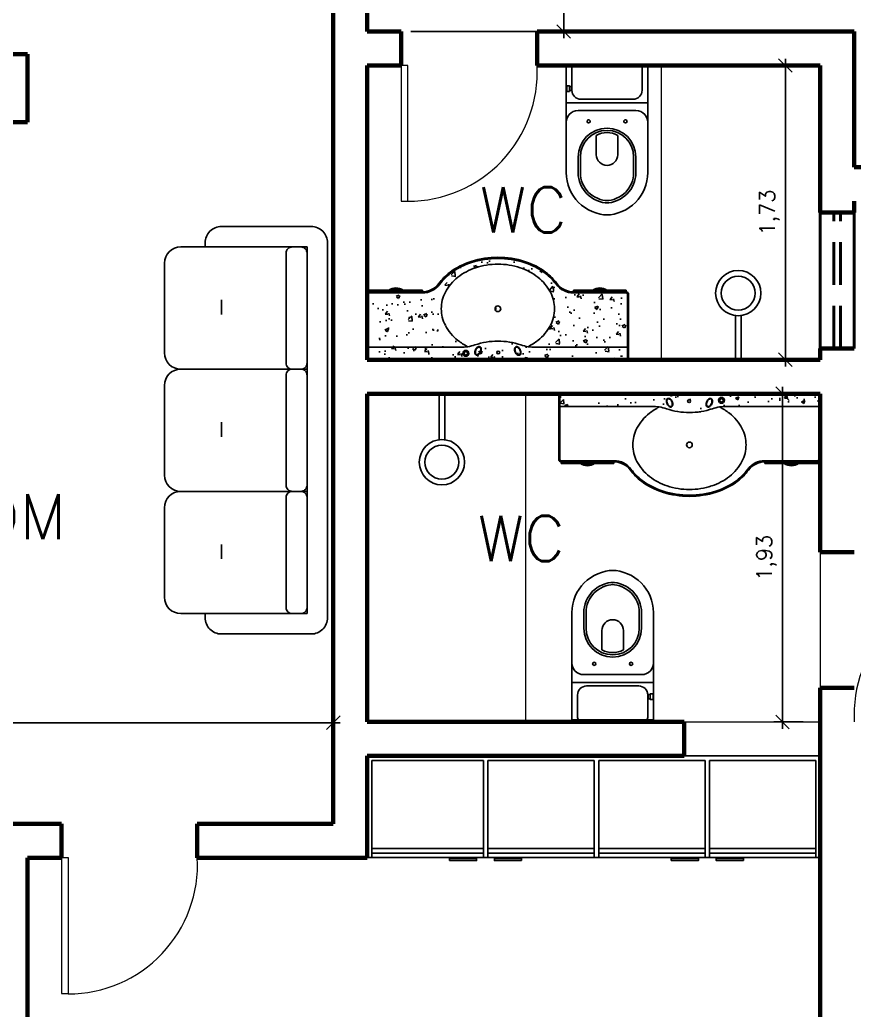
# Model space of a CAD drawing. Header units: millimetres. Extents: x 1185.4 to 1269.4, y 957.3 to 1016.7.
# Drawn here: x 1207.68 to 1212.59, y 987.59 to 993.42 of the extents above; entities that cross this region are included whole.
import ezdxf

# ---------------------------------------------------------------- set-up
doc = ezdxf.new("R2010")
doc.units = ezdxf.units.MM
doc.linetypes.add('HIDDEN', pattern=[0.375, 0.25, -0.125])
for name, color, linetype, lineweight in [('COTAS', 7, 'Continuous', 5), ('DIF-NÍVEL', 1, 'Continuous', 15), ('JANELAS', 2, 'HIDDEN', 50), ('PAREDES', 4, 'Continuous', 70), ('PORTAS', 2, 'Continuous', 5), ('TEXTO', 3, 'Continuous', 50)]:
    doc.layers.add(name, color=color, linetype=linetype, lineweight=lineweight)
doc.layers.add('MOBILIA', color=7, linetype='Continuous')
doc.styles.add('ROMANS', font='romans.shx')
doc.dimstyles.new('ESCALA-50', dxfattribs={"dimtxt": 0.09, "dimasz": 0.08, "dimexe": 0.05, "dimexo": 0.1, "dimgap": 0.04, "dimtad": 1, "dimzin": 1, "dimtxsty": 'ROMANS', "dimblk": 'OBLIQUE', "dimcen": 0.05, "dimdle": 0.04, "dimaunit": 1, "dimadec": 0, "dimazin": 0, "dimtfac": 1, "dimtix": 1, "dimtmove": 2, "dimatfit": 3, "dimldrblk": 'OPEN90', "dimfxl": 1, "dimarcsym": 0})

# ---------------------------------------------------------------- blocks, each defined once
blk = doc.blocks.new('_OBLIQUE')
at = {"color": 0, "linetype": 'ByBlock'}
blk.add_line((-0.5, -0.5), (0.5, 0.5), dxfattribs=at)
blk = doc.blocks.new('*D83')
at = {"layer": 'COTAS', "color": 0, "lineweight": -2}
for p, q in [((1212.1858, 993.1959), (1212.1858, 991.3826)), ((1212.2905, 993.1559), (1212.1358, 993.1559)), ((1212.2905, 991.4226), (1212.1358, 991.4226))]:
    blk.add_line(p, q, dxfattribs=at)
at = {"layer": 'Defpoints', "color": 0}
for p in [(1212.3905, 993.1559), (1212.1858, 991.4226), (1212.3905, 991.4226)]:
    blk.add_point(p, dxfattribs=at)
at = {"layer": 'COTAS', "color": 0, "lineweight": -2, "xscale": 0.08, "yscale": 0.08, "zscale": 0.08}
for p, rotation in [((1212.1858, 993.1559), 90), ((1212.1858, 991.4226), 270)]:
    blk.add_blockref('_OBLIQUE', p, dxfattribs=dict(at, rotation=rotation))
at = {"layer": 'COTAS', "color": 0, "insert": (1212.0923, 992.2893), "char_height": 0.09, "attachment_point": 5, "rotation": 90, "style": 'ROMANS'}
blk.add_mtext('1,73', dxfattribs=at)
blk = doc.blocks.new('_Open90')
at = {"color": 0, "linetype": 'ByBlock', "lineweight": -2}
for p, q in [((0, 0), (-1, 0)), ((-0.5, 0.5), (0, 0)), ((0, 0), (-0.5, -0.5))]:
    blk.add_line(p, q, dxfattribs=at)
blk = doc.blocks.new('*D84')
at = {"layer": 'COTAS', "color": 0, "lineweight": -2}
for p, q in [((1212.1685, 989.2493), (1212.1685, 991.2626)), ((1212.2905, 991.2226), (1212.1185, 991.2226)), ((1212.2905, 989.2893), (1212.1185, 989.2893))]:
    blk.add_line(p, q, dxfattribs=at)
at = {"layer": 'Defpoints', "color": 0}
for p in [(1212.1685, 991.2226), (1212.3905, 991.2226), (1212.3905, 989.2893)]:
    blk.add_point(p, dxfattribs=at)
at = {"layer": 'COTAS', "color": 0, "lineweight": -2, "xscale": 0.08, "yscale": 0.08, "zscale": 0.08}
for p, rotation in [((1212.1685, 991.2226), 90), ((1212.1685, 989.2893), 270)]:
    blk.add_blockref('_OBLIQUE', p, dxfattribs=dict(at, rotation=rotation))
at = {"layer": 'COTAS', "color": 0, "insert": (1212.075, 990.2559), "char_height": 0.09, "attachment_point": 5, "rotation": 90, "style": 'ROMANS'}
blk.add_mtext('1,93', dxfattribs=at)
blk = doc.blocks.new('*D89')
at = {"layer": 'COTAS', "color": 0, "lineweight": -2}
for p, q in [((1204.1905, 988.7893), (1204.1905, 989.3347)), ((1209.5239, 988.7893), (1209.5239, 989.3347)), ((1204.1505, 989.2847), (1209.5639, 989.2847))]:
    blk.add_line(p, q, dxfattribs=at)
at = {"layer": 'Defpoints', "color": 0}
for p in [(1209.5239, 989.2847), (1204.1905, 988.6893), (1209.5239, 988.6893)]:
    blk.add_point(p, dxfattribs=at)
at = {"layer": 'COTAS', "color": 0, "lineweight": -2, "xscale": 0.08, "yscale": 0.08, "zscale": 0.08, "rotation": 180}
blk.add_blockref('_OBLIQUE', (1204.1905, 989.2847), dxfattribs=at)
at = {"layer": 'COTAS', "color": 0, "lineweight": -2, "xscale": 0.08, "yscale": 0.08, "zscale": 0.08}
blk.add_blockref('_OBLIQUE', (1209.5239, 989.2847), dxfattribs=at)
at = {"layer": 'COTAS', "color": 0, "insert": (1206.8572, 989.3782), "char_height": 0.09, "attachment_point": 5, "style": 'ROMANS'}
blk.add_mtext('5,33', dxfattribs=at)
blk = doc.blocks.new('*D70')
at = {"layer": 'COTAS', "color": 0, "lineweight": -2}
for p, q in [((1210.8805, 997.3959), (1210.8805, 993.3159)), ((1209.9805, 997.3559), (1210.9305, 997.3559)), ((1209.9805, 993.3559), (1210.9305, 993.3559))]:
    blk.add_line(p, q, dxfattribs=at)
at = {"layer": 'Defpoints', "color": 0}
for p in [(1209.8805, 997.3559), (1209.8805, 993.3559), (1210.8805, 993.3559)]:
    blk.add_point(p, dxfattribs=at)
at = {"layer": 'COTAS', "color": 0, "lineweight": -2, "xscale": 0.08, "yscale": 0.08, "zscale": 0.08}
for p, rotation in [((1210.8805, 997.3559), 90), ((1210.8805, 993.3559), 270)]:
    blk.add_blockref('_OBLIQUE', p, dxfattribs=dict(at, rotation=rotation))
at = {"layer": 'COTAS', "color": 0, "insert": (1210.787, 995.3559), "char_height": 0.09, "attachment_point": 5, "rotation": 90, "style": 'ROMANS'}
blk.add_mtext('4,00', dxfattribs=at)

msp = doc.modelspace()

# ---------------------------------------------------------------- hatches: boundary and pattern name
h = msp.add_hatch()
h.set_pattern_fill('AR-CONC', color=256, scale=0.001067, style=0)
h.set_pattern_definition([(50, (-394.57646, -333.43083), (0.194330314, -0.017001691), [0.02032, -0.22352]), (355, (-394.57646, -333.43083), (-0.037592348, 0.203793752), [0.016256, -0.178816]), (100.451, (-394.56027, -333.43224), (0.156738668, 0.186791134), [0.017269333, -0.189962667]), (46.1842, (-394.57646, -333.37664), (0.289150977, -0.04484515), [0.03048, -0.33528]), (96.6356, (-394.55237, -333.38038), (0.253231183, 0.263920593), [0.025904, -0.284944]), (351.184, (-394.57646, -333.37664), (0.25323158, 0.263920126), [0.024384, -0.268224]), (21, (-394.54937, -333.39019), (0.161722538, -0.10908322), [0.02032, -0.22352]), (326, (-394.54937, -333.39019), (0.065922164, 0.196467164), [0.016256, -0.178816]), (71.4514, (-394.5359, -333.39928), (0.227644257, 0.087384382), [0.017269333, -0.189962667]), (37.5, (-394.57646, -333.43083), (0.0032945101, 0.0901920415), [0, -0.1766485333, 0, -0.1815253333, 0, -0.1794933333]), (7.5, (-394.57646, -333.43083), (0.0712743067, 0.10685928), [0, -0.1034965333, 0, -0.1725845333, 0, -0.0684106667]), (327.5, (-394.63688, -333.43083), (0.1446299682, -0.0061106603), [0, -0.0677333333, 0, -0.211328, 0, -0.280416]), (317.5, (-394.66397, -333.43083), (0.15800446, 0.0271215904), [0, -0.088053333, 0, -0.140343467, 0, -0.199136])])
h.paths.add_polyline_path([(1211.2559, 991.8093, 0.414214), (1211.2492, 991.8159), (1210.9375, 991.8159, -0.238026), (1210.8356, 991.8673, 0.071595), (1210.772, 991.9318, 0.086329), (1210.6487, 991.9954, 0.076236), (1210.4932, 992.0193, 0.076236), (1210.3376, 991.9954, 0.086329), (1210.2144, 991.9318, 0.071595), (1210.1508, 991.8673, -0.238026), (1210.0489, 991.8159), (1209.7372, 991.8159, 0.414214), (1209.7305, 991.8093), (1209.7305, 991.4293), (1211.2559, 991.4293)])
h.paths.add_polyline_path([(1210.624, 991.9648, 0.079151), (1210.4932, 991.9857, 0.079151), (1210.3623, 991.9648, 0.088271), (1210.2575, 991.9086, 0.105222), (1210.1838, 991.8199, 0.121425), (1210.1599, 991.7226, 0.121425), (1210.1838, 991.6253, 0.105222), (1210.2575, 991.5366, 0.051039), (1210.3158, 991.4995, 0.040819), (1210.358, 991.51, -0.081882), (1210.4932, 991.5323, -0.081882), (1210.6284, 991.51, 0.040819), (1210.6705, 991.4995, 0.05104), (1210.7289, 991.5366, 0.105221), (1210.8025, 991.6253, 0.121425), (1210.8265, 991.7226, 0.121425), (1210.8025, 991.8199, 0.105221), (1210.7289, 991.9086, 0.088272)], flags=16)
h.paths.add_polyline_path([(1210.322, 991.4603, -1), (1210.2871, 991.4603, -1)], flags=16)
h.paths.add_polyline_path([(1210.3923, 991.4867, -0.074986), (1210.392, 991.4785, -0.061702), (1210.389, 991.4687, -0.032267), (1210.3865, 991.464, 0.094157), (1210.392, 991.4785, 0.074986), (1210.3923, 991.4867, 0.107018), (1210.3898, 991.4936, 0.191392), (1210.3853, 991.497, 5.224865), (1210.3898, 991.4936, -0.107018)], flags=16)
h.paths.add_polyline_path([(1210.3714, 991.4489, -0.308497), (1210.3608, 991.4537, -0.000002), (1210.3608, 991.4537, 0.308501)], flags=16)
h.paths.add_polyline_path([(1210.5099, 991.7226, -1), (1210.4765, 991.7226, -1)], flags=0)
h.paths.add_polyline_path([(1210.5037, 991.4652, -1), (1210.4863, 991.4652, -1)], flags=16)
h.paths.add_polyline_path([(1210.5915, 991.487, 0.030844), (1210.5912, 991.4833, 32.421062), (1210.5915, 991.487, -0.107018), (1210.5943, 991.495, 0.107018)], flags=16)
h.paths.add_polyline_path([(1210.5941, 991.4867, 0.074986), (1210.5943, 991.4785, 0.061702), (1210.5973, 991.4687, 0.061702), (1210.6027, 991.4599, 0.074986), (1210.6087, 991.4543, 0.107018), (1210.6154, 991.4516, 0.308497), (1210.6233, 991.4551, 0.107018), (1210.6257, 991.462, 0.074986), (1210.6255, 991.4702, 0.061702), (1210.6225, 991.48, 0.061702), (1210.6171, 991.4888, 0.074986), (1210.6111, 991.4944, 0.107018), (1210.6044, 991.4972, 0.308497), (1210.5965, 991.4936, 0.107018)], flags=16)
h = msp.add_hatch()
h.set_pattern_fill('AR-CONC', color=256, scale=0.001067, style=0)
h.set_pattern_definition([(50, (1210.85808, 991.11156), (0.19433, -0.017002), [0.02032, -0.22352]), (355, (1210.85808, 991.11156), (-0.037592, 0.203794), [0.016256, -0.178816]), (100.451, (1210.87427, 991.11015), (0.156739, 0.18679), [0.01727, -0.189963]), (46.184, (1210.85808, 991.16575), (0.28915, -0.044845), [0.03048, -0.33528]), (96.636, (1210.88218, 991.162), (0.25323, 0.26392), [0.025904, -0.284944]), (351.184, (1210.85808, 991.16575), (0.25323, 0.26392), [0.024384, -0.268224]), (21, (1210.88517, 991.1522), (0.161723, -0.109083), [0.02032, -0.22352]), (326, (1210.88517, 991.1522), (0.065922, 0.196467), [0.016256, -0.178816]), (71.451, (1210.89865, 991.14311), (0.227644, 0.087384), [0.01727, -0.189963]), (37.5, (1210.85808, 991.11156), (0.0032945, 0.090192), [0, -0.1766485, 0, -0.1815253, 0, -0.1794933]), (7.5, (1210.85808, 991.11156), (0.0712743, 0.106859), [0, -0.1034965, 0, -0.1725845, 0, -0.0684107]), (327.5, (1210.79766, 991.11156), (0.14463, -0.0061107), [0, -0.0677333, 0, -0.211328, 0, -0.280416]), (317.5, (1210.77057, 991.11156), (0.158004, 0.027122), [0, -0.088053, 0, -0.1403435, 0, -0.199136])])
h.paths.add_polyline_path([(1212.3834, 991.2146), (1210.8581, 991.2146), (1210.8581, 991.148), (1211.4, 991.148, -0.081882), (1211.4856, 991.1338, 0.081882), (1211.6207, 991.1116, 0.081882), (1211.7559, 991.1338, -0.081882), (1211.8415, 991.148), (1212.3834, 991.148)])
h.paths.add_polyline_path([(1211.8268, 991.1836, -1), (1211.792, 991.1836, -1)], flags=16)
h.paths.add_polyline_path([(1211.7986, 991.1836, -1), (1211.8201, 991.1836, -1)], flags=0)
h.paths.add_polyline_path([(1211.7557, 991.1732, -0.061702), (1211.7525, 991.1628, -0.061702), (1211.7468, 991.1534, -0.074986), (1211.7402, 991.1473, -0.107018), (1211.7324, 991.1441, -0.150743), (1211.7264, 991.1448, -0.150743), (1211.7218, 991.1489, -0.107018), (1211.719, 991.1568, -0.074986), (1211.7193, 991.1658, -0.061702), (1211.7225, 991.1763, -0.061702), (1211.7281, 991.1856, -0.074986), (1211.7347, 991.1917, -0.107018), (1211.7425, 991.1949, -0.150743), (1211.7486, 991.1942, -0.150743), (1211.7531, 991.1902, -0.107018), (1211.7559, 991.1822, -0.074986)], flags=16)
h.paths.add_polyline_path([(1211.7531, 991.1737, -0.061702), (1211.75, 991.1639, -0.061702), (1211.7447, 991.1551, -0.074986), (1211.7387, 991.1495, -0.107018), (1211.7319, 991.1467, -0.150743), (1211.7275, 991.1473, -0.150743), (1211.7241, 991.1502, -0.107018), (1211.7217, 991.1572, -0.074986), (1211.7219, 991.1654, -0.061702), (1211.7249, 991.1752, -0.061702), (1211.7302, 991.1839, -0.074986), (1211.7362, 991.1895, -0.107018), (1211.743, 991.1923, -0.150743), (1211.7475, 991.1918, -0.150743), (1211.7508, 991.1888, -0.107018), (1211.7533, 991.1819, -0.074986)], flags=0)
h.paths.add_polyline_path([(1211.6102, 991.1787, -1), (1211.6276, 991.1787, -1)], flags=16)
h.paths.add_polyline_path([(1211.5225, 991.1568, 0.074986), (1211.5222, 991.1658, 0.061702), (1211.519, 991.1763, 0.061702), (1211.5134, 991.1856, 0.074986), (1211.5068, 991.1917, 0.107018), (1211.499, 991.1949, 0.150743), (1211.4929, 991.1942, 0.150743), (1211.4884, 991.1902, 0.107018), (1211.4856, 991.1822, 0.074986), (1211.4858, 991.1732, 0.061702), (1211.489, 991.1628, 0.061702), (1211.4947, 991.1534, 0.074986), (1211.5013, 991.1473, 0.107018), (1211.5091, 991.1441, 0.150743), (1211.5151, 991.1448, 0.150743), (1211.5197, 991.1489, 0.107018)], flags=16)
h.paths.add_polyline_path([(1211.5198, 991.1572, 0.074986), (1211.5196, 991.1654, 0.061702), (1211.5166, 991.1752, 0.061702), (1211.5113, 991.1839, 0.074986), (1211.5053, 991.1895, 0.107018), (1211.4985, 991.1923, 0.150743), (1211.494, 991.1918, 0.150743), (1211.4906, 991.1888, 0.107018), (1211.4882, 991.1819, 0.074986), (1211.4884, 991.1737, 0.061702), (1211.4915, 991.1639, 0.061702), (1211.4968, 991.1551, 0.074986), (1211.5028, 991.1495, 0.107018), (1211.5096, 991.1467, 0.150743), (1211.514, 991.1473, 0.150743), (1211.5174, 991.1502, 0.107018)], flags=0)

# ---------------------------------------------------------------- linework, layer by layer
for p, q in [((1208.626, 992.0872), (1209.37, 992.0872)), ((1209.37, 992.0872), (1209.37, 989.9272)), ((1208.53, 991.9912), (1208.53, 991.4632)), ((1208.8655, 991.689), (1208.8655, 991.7745)), ((1209.37, 991.3672), (1208.626, 991.3672)), ((1208.53, 990.7432), (1208.53, 991.2712)), ((1208.8655, 990.969), (1208.8655, 991.0545)), ((1209.37, 990.6472), (1208.626, 990.6472)), ((1208.53, 990.5512), (1208.53, 990.0232)), ((1208.8655, 990.249), (1208.8655, 990.3345)), ((1209.37, 989.9272), (1208.626, 989.9272)), ((1209.7239, 989.0893), (1212.3905, 989.0893)), ((1209.7239, 989.0893), (1209.7239, 988.4901)), ((1212.3905, 989.0893), (1212.3905, 988.4901)), ((1209.7504, 989.0626), (1210.4078, 989.0626)), ((1209.7504, 989.0626), (1209.7504, 988.4901)), ((1210.4078, 989.0626), (1210.4078, 988.4901)), ((1210.4332, 989.0626), (1210.4332, 988.4901)), ((1211.06, 989.0626), (1210.4332, 989.0626)), ((1211.06, 989.0626), (1211.06, 988.4901)), ((1211.0865, 989.0626), (1211.0865, 988.4901)), ((1211.0865, 989.0626), (1211.7132, 989.0626)), ((1211.7132, 989.0626), (1211.7132, 988.4901)), ((1212.3654, 989.0626), (1211.7387, 989.0626)), ((1211.7387, 989.0626), (1211.7387, 988.4901)), ((1212.3654, 989.0626), (1212.3654, 988.4901)), ((1209.7504, 988.5434), (1210.4078, 988.5434)), ((1209.7504, 988.5167), (1210.4078, 988.5167)), ((1211.06, 988.5434), (1210.4332, 988.5434)), ((1211.06, 988.5167), (1210.4332, 988.5167)), ((1211.0865, 988.5434), (1211.7132, 988.5434)), ((1211.0865, 988.5167), (1211.7132, 988.5167)), ((1212.3654, 988.5434), (1211.7387, 988.5434)), ((1212.3654, 988.5167), (1211.7387, 988.5167)), ((1209.7239, 988.4901), (1212.3905, 988.4901))]:
    msp.add_line(p, q)
for points in [[(1209.49, 992.0872), (1209.49, 992.1112, 0.414214), (1209.394, 992.2072), (1208.866, 992.2072, 0.414214), (1208.77, 992.1112), (1208.77, 992.0872)], [(1209.49, 989.9272), (1209.49, 989.9032, -0.414214), (1209.394, 989.8072), (1208.866, 989.8072, -0.414214), (1208.77, 989.9032), (1208.77, 989.9272)]]:
    msp.add_lwpolyline(points, format="xyb")
for points in [[(1209.37, 992.0512), (1209.37, 991.4032, -0.414214), (1209.334, 991.3672), (1209.2828, 991.3672, -0.414214), (1209.2468, 991.4032), (1209.2468, 992.0512, -0.414214), (1209.2828, 992.0872), (1209.334, 992.0872, -0.414214)], [(1209.37, 991.3312), (1209.37, 990.6832, -0.414214), (1209.334, 990.6472), (1209.2828, 990.6472, -0.414214), (1209.2468, 990.6832), (1209.2468, 991.3312, -0.414214), (1209.2828, 991.3672), (1209.334, 991.3672, -0.414214)], [(1209.37, 990.6112), (1209.37, 989.9632, -0.414214), (1209.334, 989.9272), (1209.2828, 989.9272, -0.414214), (1209.2468, 989.9632), (1209.2468, 990.6112, -0.414214), (1209.2828, 990.6472), (1209.334, 990.6472, -0.414214)]]:
    msp.add_lwpolyline(points, format="xyb", close=True)
msp.add_lwpolyline([(1209.49, 992.0872), (1209.49, 989.9272)])
for points in [[(1210.2082, 988.4723), (1210.2082, 988.4856), (1210.3682, 988.4856), (1210.3682, 988.4723)], [(1210.6328, 988.4723), (1210.6328, 988.4856), (1210.4728, 988.4856), (1210.4728, 988.4723)], [(1211.5137, 988.4723), (1211.5137, 988.4856), (1211.6737, 988.4856), (1211.6737, 988.4723)], [(1211.9382, 988.4723), (1211.9382, 988.4856), (1211.7782, 988.4856), (1211.7782, 988.4723)]]:
    msp.add_lwpolyline(points, close=True)
for centre, start, end in [((1208.626, 991.9912), 90, 180), ((1208.626, 991.4632), 180, 270), ((1208.626, 991.2712), 90, 180), ((1208.626, 990.7432), 180, 270), ((1208.626, 990.5512), 90, 180), ((1208.626, 990.0232), 180, 270)]:
    msp.add_arc(centre, 0.096, start, end)
at = {"layer": 'DIF-NÍVEL'}
for p, q in [((1211.4572, 991.4226), (1211.4572, 993.1559)), ((1210.6572, 989.2893), (1210.6572, 991.2226)), ((1212.3905, 990.2893), (1212.3905, 989.4893)), ((1211.5905, 989.2893), (1212.3905, 989.2893))]:
    msp.add_line(p, q, dxfattribs=at)
at = {"layer": 'JANELAS', "linetype": 'ByBlock'}
for p, q in [((1212.3905, 991.4893), (1212.3905, 992.2893)), ((1212.5905, 991.4893), (1212.5905, 992.2893))]:
    msp.add_line(p, q, dxfattribs=at)
at = {"layer": 'JANELAS'}
for p, q in [((1212.4705, 991.4893), (1212.4705, 992.2893)), ((1212.5105, 991.4893), (1212.5105, 992.2893))]:
    msp.add_line(p, q, dxfattribs=at)
at = {"layer": 'MOBILIA'}
for p, q in [((1210.9288, 993.01), (1210.9288, 993.1434)), ((1211.3423, 993.01), (1211.3423, 993.1434)), ((1210.9822, 992.9567), (1211.289, 992.9567)), ((1210.8955, 992.9367), (1211.3757, 992.9367)), ((1211.3057, 992.8901), (1210.9655, 992.8901)), ((1211.0722, 992.7441), (1211.0722, 992.6301)), ((1211.1989, 992.7441), (1211.1989, 992.6301)), ((1209.8512, 991.8319), (1209.7372, 991.8319)), ((1209.7372, 991.8319), (1209.7372, 991.8159)), ((1209.7372, 991.8319), (1209.7372, 991.8226)), ((1209.8642, 991.8319), (1209.8512, 991.8319)), ((1209.9219, 991.8319), (1209.8642, 991.8319)), ((1209.9349, 991.8319), (1209.9219, 991.8319)), ((1210.0489, 991.8319), (1209.9349, 991.8319)), ((1210.0489, 991.8319), (1210.0489, 991.8226)), ((1210.9375, 991.8319), (1210.9375, 991.8226)), ((1211.0515, 991.8319), (1210.9375, 991.8319)), ((1211.0645, 991.8319), (1211.0515, 991.8319)), ((1211.1222, 991.8319), (1211.0645, 991.8319)), ((1211.1352, 991.8319), (1211.1222, 991.8319)), ((1211.2492, 991.8319), (1211.1352, 991.8319)), ((1211.2492, 991.8319), (1211.2492, 991.8226)), ((1211.2492, 991.8319), (1211.2492, 991.8159)), ((1209.7239, 991.8093), (1209.7239, 991.4226)), ((1209.7305, 991.8093), (1209.7305, 991.4293)), ((1210.0489, 991.8226), (1209.7372, 991.8226)), ((1210.0489, 991.8159), (1209.7372, 991.8159)), ((1211.2492, 991.8226), (1210.9375, 991.8226)), ((1211.2492, 991.8159), (1210.9375, 991.8159)), ((1211.2559, 991.8093), (1211.2559, 991.4293)), ((1211.2625, 991.8093), (1211.2625, 991.4226)), ((1211.2625, 991.8093), (1211.2625, 991.4226)), ((1211.8912, 991.415), (1211.8912, 991.6827)), ((1211.9245, 991.415), (1211.9245, 991.6827)), ((1210.2724, 991.4959), (1209.7305, 991.4959)), ((1211.2559, 991.4959), (1210.714, 991.4959)), ((1211.2625, 991.4226), (1209.7239, 991.4226)), ((1211.2559, 991.4293), (1209.7305, 991.4293)), ((1211.9245, 991.415), (1211.8912, 991.415)), ((1210.1469, 991.2192), (1210.1469, 990.9515)), ((1210.1469, 991.2192), (1210.1802, 991.2192)), ((1210.1802, 991.2192), (1210.1802, 990.9515)), ((1210.8514, 991.2213), (1212.3901, 991.2213)), ((1210.8514, 990.8346), (1210.8514, 991.2213)), ((1210.8514, 990.8346), (1210.8514, 991.2213)), ((1210.8581, 991.2146), (1212.3834, 991.2146)), ((1210.8581, 990.8346), (1210.8581, 991.2146)), ((1212.3834, 990.8346), (1212.3834, 991.2146)), ((1212.3901, 990.8346), (1212.3901, 991.2213)), ((1210.8581, 991.148), (1211.4, 991.148)), ((1211.8415, 991.148), (1212.3834, 991.148)), ((1210.8647, 990.828), (1211.1764, 990.828)), ((1210.8647, 990.812), (1210.8647, 990.828)), ((1210.8647, 990.8213), (1211.1764, 990.8213)), ((1210.8647, 990.812), (1210.8647, 990.8213)), ((1210.8647, 990.812), (1210.9787, 990.812)), ((1210.9787, 990.812), (1210.9918, 990.812)), ((1210.9918, 990.812), (1211.0494, 990.812)), ((1211.0494, 990.812), (1211.0624, 990.812)), ((1211.0624, 990.812), (1211.1764, 990.812)), ((1211.1764, 990.812), (1211.1764, 990.8213)), ((1212.0651, 990.828), (1212.3767, 990.828)), ((1212.0651, 990.8213), (1212.3767, 990.8213)), ((1212.0651, 990.812), (1212.0651, 990.8213)), ((1212.0651, 990.812), (1212.1791, 990.812)), ((1212.1791, 990.812), (1212.1921, 990.812)), ((1212.1921, 990.812), (1212.2497, 990.812)), ((1212.2497, 990.812), (1212.2627, 990.812)), ((1212.2627, 990.812), (1212.3767, 990.812)), ((1212.3767, 990.812), (1212.3767, 990.828)), ((1212.3767, 990.812), (1212.3767, 990.8213)), ((1211.1056, 989.7136), (1211.1056, 989.8277)), ((1211.2322, 989.7136), (1211.2322, 989.8277)), ((1210.9988, 989.5677), (1211.339, 989.5677)), ((1211.409, 989.5211), (1210.9288, 989.5211)), ((1211.3223, 989.5011), (1211.0155, 989.5011)), ((1210.9622, 989.4477), (1210.9622, 989.3144)), ((1211.3757, 989.4477), (1211.3757, 989.3144))]:
    msp.add_line(p, q, dxfattribs=at)
for points in [[(1211.1356, 992.2767), (1211.1345, 992.2767), (1211.1345, 992.2767), (1211.1157, 992.2768), (1211.0944, 992.2801), (1211.0704, 992.2876), (1211.0476, 992.2966), (1211.0257, 992.3065), (1211.0048, 992.3195), (1210.9859, 992.3334), (1210.9681, 992.3493), (1210.9522, 992.3672), (1210.9382, 992.3861), (1210.9253, 992.4069), (1210.9154, 992.4288), (1210.9064, 992.4517), (1210.9005, 992.4755), (1210.8965, 992.4994), (1210.8955, 992.5252), (1210.8955, 993.1567), (1211.3757, 993.1567)], [(1211.1356, 992.2767), (1211.1366, 992.2767), (1211.1366, 992.2767), (1211.1554, 992.2768), (1211.1768, 992.2801), (1211.2007, 992.2876), (1211.2236, 992.2966), (1211.2454, 992.3065), (1211.2663, 992.3195), (1211.2852, 992.3334), (1211.3031, 992.3493), (1211.319, 992.3672), (1211.3329, 992.3861), (1211.3458, 992.4069), (1211.3558, 992.4288), (1211.3647, 992.4517), (1211.3707, 992.4755), (1211.3747, 992.4994), (1211.3757, 992.5252), (1211.3757, 993.1567)], [(1210.9141, 993.0326), (1210.9267, 993.0326), (1210.9267, 993.0079), (1210.9141, 993.0079)], [(1211.1356, 992.3467), (1211.1244, 992.3473), (1211.1086, 992.3494), (1211.0918, 992.3545), (1211.0748, 992.3611), (1211.0587, 992.3684), (1211.0441, 992.3775), (1211.0301, 992.3878), (1211.0176, 992.3989), (1211.0066, 992.4113), (1210.9963, 992.4253), (1210.9872, 992.44), (1210.9799, 992.456), (1210.9733, 992.473), (1210.9691, 992.4898), (1210.9663, 992.5065), (1210.9655, 992.5266), (1210.9655, 992.6167)], [(1211.1363, 992.3601), (1211.1256, 992.3606), (1211.1114, 992.3625), (1211.0961, 992.3671), (1211.08, 992.3734), (1211.065, 992.3802), (1211.0516, 992.3885), (1211.0385, 992.3982), (1211.0271, 992.4083), (1211.017, 992.4197), (1211.0073, 992.4328), (1210.999, 992.4463), (1210.9922, 992.4612), (1210.986, 992.477), (1210.9821, 992.4925), (1210.9796, 992.5079), (1210.9788, 992.5268), (1210.9788, 992.6178)], [(1211.1349, 992.3601), (1211.1455, 992.3606), (1211.1597, 992.3625), (1211.175, 992.3671), (1211.1911, 992.3734), (1211.2061, 992.3802), (1211.2196, 992.3885), (1211.2327, 992.3982), (1211.2441, 992.4083), (1211.2542, 992.4197), (1211.2638, 992.4328), (1211.2722, 992.4463), (1211.279, 992.4612), (1211.2852, 992.477), (1211.289, 992.4925), (1211.2916, 992.5079), (1211.2923, 992.5268), (1211.2923, 992.6178)], [(1211.1356, 992.3467), (1211.1468, 992.3473), (1211.1625, 992.3494), (1211.1794, 992.3545), (1211.1963, 992.3611), (1211.2124, 992.3684), (1211.2271, 992.3775), (1211.2411, 992.3878), (1211.2535, 992.3989), (1211.2646, 992.4113), (1211.2749, 992.4253), (1211.284, 992.44), (1211.2913, 992.456), (1211.2979, 992.473), (1211.3021, 992.4898), (1211.3049, 992.5065), (1211.3057, 992.5266), (1211.3057, 992.6167)], [(1211.1689, 990.1811), (1211.17, 990.1811), (1211.17, 990.1811), (1211.1887, 990.181), (1211.2101, 990.1777), (1211.234, 990.1701), (1211.2569, 990.1612), (1211.2788, 990.1512), (1211.2996, 990.1383), (1211.3185, 990.1244), (1211.3364, 990.1085), (1211.3523, 990.0906), (1211.3662, 990.0717), (1211.3792, 990.0508), (1211.3891, 990.029), (1211.3981, 990.0061), (1211.404, 989.9823), (1211.408, 989.9584), (1211.409, 989.9326), (1211.409, 989.3011), (1210.9288, 989.3011)], [(1211.1689, 990.1811), (1211.1679, 990.1811), (1211.1679, 990.1811), (1211.1491, 990.181), (1211.1277, 990.1777), (1211.1038, 990.1701), (1211.0809, 990.1612), (1211.059, 990.1512), (1211.0382, 990.1383), (1211.0193, 990.1244), (1211.0014, 990.1085), (1210.9855, 990.0906), (1210.9716, 990.0717), (1210.9586, 990.0508), (1210.9487, 990.029), (1210.9398, 990.0061), (1210.9338, 989.9823), (1210.9298, 989.9584), (1210.9288, 989.9326), (1210.9288, 989.3011)], [(1211.1689, 990.111), (1211.1577, 990.1104), (1211.142, 990.1084), (1211.1251, 990.1033), (1211.1082, 990.0967), (1211.0921, 990.0894), (1211.0774, 990.0803), (1211.0634, 990.07), (1211.051, 990.0589), (1211.0399, 990.0465), (1211.0296, 990.0325), (1211.0205, 990.0178), (1211.0132, 990.0017), (1211.0066, 989.9848), (1211.0024, 989.968), (1210.9996, 989.9513), (1210.9988, 989.9312), (1210.9988, 989.841)], [(1211.1696, 990.0977), (1211.1589, 990.0971), (1211.1448, 990.0953), (1211.1295, 990.0907), (1211.1134, 990.0844), (1211.0984, 990.0776), (1211.0849, 990.0692), (1211.0718, 990.0596), (1211.0604, 990.0495), (1211.0503, 990.0381), (1211.0406, 990.025), (1211.0323, 990.0115), (1211.0255, 989.9965), (1211.0193, 989.9807), (1211.0154, 989.9653), (1211.0129, 989.9499), (1211.0122, 989.931), (1211.0122, 989.84)], [(1211.1682, 990.0977), (1211.1789, 990.0971), (1211.193, 990.0953), (1211.2084, 990.0907), (1211.2245, 990.0844), (1211.2394, 990.0776), (1211.2529, 990.0692), (1211.266, 990.0596), (1211.2774, 990.0495), (1211.2875, 990.0381), (1211.2972, 990.025), (1211.3055, 990.0115), (1211.3123, 989.9965), (1211.3185, 989.9807), (1211.3224, 989.9653), (1211.3249, 989.9499), (1211.3257, 989.931), (1211.3257, 989.84)], [(1211.1689, 990.111), (1211.1801, 990.1104), (1211.1958, 990.1084), (1211.2127, 990.1033), (1211.2296, 990.0967), (1211.2457, 990.0894), (1211.2604, 990.0803), (1211.2744, 990.07), (1211.2868, 990.0589), (1211.2979, 990.0465), (1211.3082, 990.0325), (1211.3173, 990.0178), (1211.3246, 990.0017), (1211.3312, 989.9848), (1211.3354, 989.968), (1211.3382, 989.9513), (1211.339, 989.9312), (1211.339, 989.841)], [(1211.3904, 989.4252), (1211.3778, 989.4252), (1211.3778, 989.4499), (1211.3904, 989.4499)]]:
    msp.add_lwpolyline(points, dxfattribs=at)
for points in [[(1210.8982, 993.0369), (1210.8982, 993.0035), (1210.9141, 993.0035), (1210.9141, 993.0369)], [(1211.4063, 989.4208), (1211.4063, 989.4543), (1211.3904, 989.4543), (1211.3904, 989.4208)]]:
    msp.add_lwpolyline(points, close=True, dxfattribs=at)
for points in [[(1210.3915, 991.4676, -0.061702), (1210.3858, 991.4583, -0.074986), (1210.3792, 991.4521, -0.107018), (1210.3714, 991.4489, -0.150743), (1210.3654, 991.4497, -0.150743), (1210.3608, 991.4537, -0.107018), (1210.358, 991.4617, -0.074986), (1210.3583, 991.4707, -0.061702), (1210.3615, 991.4811, -0.061702), (1210.3671, 991.4904, -0.074986), (1210.3737, 991.4966, -0.107018), (1210.3815, 991.4998, -0.150743), (1210.3876, 991.499, -0.150743), (1210.3921, 991.495, -0.107018), (1210.3949, 991.487, -0.074986), (1210.3947, 991.4781, -0.061702)], [(1210.389, 991.4687, -0.061702), (1210.3837, 991.4599, -0.074986), (1210.3777, 991.4543, -0.107018), (1210.3709, 991.4516, -0.150743), (1210.3665, 991.4521, -0.150743), (1210.3631, 991.4551, -0.107018), (1210.3607, 991.462, -0.074986), (1210.3609, 991.4702, -0.061702), (1210.3639, 991.48, -0.061702), (1210.3692, 991.4888, -0.074986), (1210.3752, 991.4944, -0.107018), (1210.382, 991.4972, -0.150743), (1210.3865, 991.4966, -0.150743), (1210.3898, 991.4936, -0.107018), (1210.3923, 991.4867, -0.074986), (1210.392, 991.4785, -0.061702)], [(1210.5949, 991.4676, 0.061702), (1210.6006, 991.4583, 0.074986), (1210.6072, 991.4521, 0.107018), (1210.615, 991.4489, 0.150743), (1210.621, 991.4497, 0.150743), (1210.6256, 991.4537, 0.107018), (1210.6284, 991.4617, 0.074986), (1210.6281, 991.4707, 0.061702), (1210.6249, 991.4811, 0.061702), (1210.6192, 991.4904, 0.074986), (1210.6127, 991.4966, 0.107018), (1210.6048, 991.4998, 0.150743), (1210.5988, 991.499, 0.150743), (1210.5943, 991.495, 0.107018), (1210.5915, 991.487, 0.074986), (1210.5917, 991.4781, 0.061702)], [(1210.5973, 991.4687, 0.061702), (1210.6027, 991.4599, 0.074986), (1210.6087, 991.4543, 0.107018), (1210.6154, 991.4516, 0.150743), (1210.6199, 991.4521, 0.150743), (1210.6233, 991.4551, 0.107018), (1210.6257, 991.462, 0.074986), (1210.6255, 991.4702, 0.061702), (1210.6225, 991.48, 0.061702), (1210.6171, 991.4888, 0.074986), (1210.6111, 991.4944, 0.107018), (1210.6044, 991.4972, 0.150743), (1210.5999, 991.4966, 0.150743), (1210.5965, 991.4936, 0.107018), (1210.5941, 991.4867, 0.074986), (1210.5943, 991.4785, 0.061702)], [(1211.519, 991.1763, 0.061702), (1211.5134, 991.1856, 0.074986), (1211.5068, 991.1917, 0.107018), (1211.499, 991.1949, 0.150743), (1211.4929, 991.1942, 0.150743), (1211.4884, 991.1902, 0.107018), (1211.4856, 991.1822, 0.074986), (1211.4858, 991.1732, 0.061702), (1211.489, 991.1628, 0.061702), (1211.4947, 991.1534, 0.074986), (1211.5013, 991.1473, 0.107018), (1211.5091, 991.1441, 0.150743), (1211.5151, 991.1448, 0.150743), (1211.5197, 991.1489, 0.107018), (1211.5225, 991.1568, 0.074986), (1211.5222, 991.1658, 0.061702)], [(1211.5166, 991.1752, 0.061702), (1211.5113, 991.1839, 0.074986), (1211.5053, 991.1895, 0.107018), (1211.4985, 991.1923, 0.150743), (1211.494, 991.1918, 0.150743), (1211.4906, 991.1888, 0.107018), (1211.4882, 991.1819, 0.074986), (1211.4884, 991.1737, 0.061702), (1211.4915, 991.1639, 0.061702), (1211.4968, 991.1551, 0.074986), (1211.5028, 991.1495, 0.107018), (1211.5096, 991.1467, 0.150743), (1211.514, 991.1473, 0.150743), (1211.5174, 991.1502, 0.107018), (1211.5198, 991.1572, 0.074986), (1211.5196, 991.1654, 0.061702)], [(1211.7225, 991.1763, -0.061702), (1211.7281, 991.1856, -0.074986), (1211.7347, 991.1917, -0.107018), (1211.7425, 991.1949, -0.150743), (1211.7486, 991.1942, -0.150743), (1211.7531, 991.1902, -0.107018), (1211.7559, 991.1822, -0.074986), (1211.7557, 991.1732, -0.061702), (1211.7525, 991.1628, -0.061702), (1211.7468, 991.1534, -0.074986), (1211.7402, 991.1473, -0.107018), (1211.7324, 991.1441, -0.150743), (1211.7264, 991.1448, -0.150743), (1211.7218, 991.1489, -0.107018), (1211.719, 991.1568, -0.074986), (1211.7193, 991.1658, -0.061702)], [(1211.7249, 991.1752, -0.061702), (1211.7302, 991.1839, -0.074986), (1211.7362, 991.1895, -0.107018), (1211.743, 991.1923, -0.150743), (1211.7475, 991.1918, -0.150743), (1211.7508, 991.1888, -0.107018), (1211.7533, 991.1819, -0.074986), (1211.7531, 991.1737, -0.061702), (1211.75, 991.1639, -0.061702), (1211.7447, 991.1551, -0.074986), (1211.7387, 991.1495, -0.107018), (1211.7319, 991.1467, -0.150743), (1211.7275, 991.1473, -0.150743), (1211.7241, 991.1502, -0.107018), (1211.7217, 991.1572, -0.074986), (1211.7219, 991.1654, -0.061702)]]:
    msp.add_lwpolyline(points, format="xyb", close=True, dxfattribs=at)
for centre, radius in [((1211.0271, 992.8266), 0.00935), ((1211.2441, 992.8266), 0.00935), ((1211.9078, 991.815), 0.1333), ((1211.9078, 991.815), 0.1), ((1210.4932, 991.7226), 0.0167), ((1210.3046, 991.4603), 0.0174), ((1210.3046, 991.4603), 0.0107), ((1210.495, 991.4652), 0.0087), ((1211.6189, 991.1787), 0.0087), ((1211.8094, 991.1836), 0.0174), ((1211.8094, 991.1836), 0.0107), ((1210.1635, 990.8192), 0.1333), ((1210.1635, 990.8192), 0.1), ((1211.6207, 990.9213), 0.0167), ((1211.0604, 989.6312), 0.00935), ((1211.2774, 989.6312), 0.00935)]:
    msp.add_circle(centre, radius, dxfattribs=at)
for centre, radius, start, end in [((1210.9422, 993.1434), 0.0133, 90, 180), ((1211.329, 993.1434), 0.0133, 0, 90), ((1210.9822, 993.01), 0.0533, 180, 270), ((1211.289, 993.01), 0.0533, 270, 0), ((1210.9655, 992.8201), 0.07, 90, 185.46502), ((1211.3057, 992.8201), 0.07, 354.53498, 90), ((1211.1356, 992.6166), 0.1701, 90.01918, 179.9537), ((1211.1356, 992.6166), 0.1568, 90.01918, 179.9537), ((1211.1355, 992.6166), 0.1701, 0.0463, 89.98082), ((1211.1355, 992.6166), 0.1568, 0.0463, 89.98082), ((1211.1356, 992.6301), 0.1304, 60.95411, 119.04589), ((1211.1356, 992.6301), 0.0633, 180, 0), ((1210.4932, 991.5002), 0.5258, 90, 107.43825), ((1210.4932, 991.5002), 0.5191, 90, 107.43825), ((1210.4932, 991.5002), 0.5258, 72.56175, 90), ((1210.4932, 991.5002), 0.5191, 72.56175, 90), ((1210.4589, 991.6093), 0.4113, 107.43825, 127.17447), ((1210.4589, 991.6093), 0.4047, 107.43825, 127.17447), ((1210.4679, 991.642), 0.3396, 108.10238, 128.28041), ((1210.4932, 991.5646), 0.4211, 90, 108.10238), ((1210.4932, 991.5646), 0.4211, 71.89762, 90), ((1210.5185, 991.642), 0.3396, 51.71959, 71.89762), ((1210.5275, 991.6093), 0.4047, 52.82553, 72.56175), ((1210.5275, 991.6093), 0.4113, 52.82553, 72.56175), ((1210.4064, 991.6786), 0.3244, 127.17447, 143.55496), ((1210.4064, 991.6786), 0.3178, 127.17447, 143.55496), ((1210.429, 991.6912), 0.2769, 128.28041, 152.30708), ((1210.5573, 991.6912), 0.2769, 27.69292, 51.71959), ((1210.58, 991.6786), 0.3178, 36.44504, 52.82553), ((1210.58, 991.6786), 0.3244, 36.44504, 52.82553), ((1209.893, 991.7729), 0.0723, 54.65024, 125.34976), ((1209.893, 991.7729), 0.0657, 63.95602, 116.04398), ((1210.0489, 991.9426), 0.12, 270, 323.55496), ((1210.0489, 991.9426), 0.1267, 270, 323.55496), ((1210.9375, 991.9426), 0.1267, 216.44504, 270), ((1210.9375, 991.9426), 0.12, 216.44504, 270), ((1211.0933, 991.7729), 0.0723, 54.65024, 125.34976), ((1211.0933, 991.7729), 0.0657, 63.95602, 116.04398), ((1209.7372, 991.8093), 0.0133, 90, 180), ((1209.7372, 991.8093), 0.00667, 90, 180), ((1210.3693, 991.7226), 0.2094, 152.30708, 180), ((1210.6171, 991.7226), 0.2094, 0, 27.69292), ((1211.2492, 991.8093), 0.0133, 0, 90), ((1211.2492, 991.8093), 0.00667, 0, 90), ((1210.3693, 991.7226), 0.2094, 180, 207.69292), ((1210.6171, 991.7226), 0.2094, 332.30708, 0), ((1210.429, 991.7539), 0.2769, 207.69292, 231.71959), ((1210.5573, 991.7539), 0.2769, 308.28041, 332.30708), ((1210.4679, 991.8031), 0.3396, 231.71959, 243.40667), ((1210.2724, 991.7626), 0.2667, 270, 288.72416), ((1210.4932, 991.1112), 0.4211, 90, 108.72416), ((1210.4932, 991.1112), 0.4211, 71.27584, 90), ((1210.714, 991.7626), 0.2667, 251.27584, 270), ((1210.5185, 991.8031), 0.3396, 296.59333, 308.28041), ((1211.5954, 990.8407), 0.3396, 116.59333, 128.28041), ((1211.4, 990.8813), 0.2667, 71.27584, 90), ((1211.6207, 991.5326), 0.4211, 251.27584, 270), ((1211.6207, 991.5326), 0.4211, 270, 288.72416), ((1211.8415, 990.8813), 0.2667, 90, 108.72416), ((1211.6461, 990.8407), 0.3396, 51.71959, 63.40667), ((1211.5566, 990.8899), 0.2769, 128.28041, 152.30708), ((1211.6849, 990.8899), 0.2769, 27.69292, 51.71959), ((1211.4969, 990.9213), 0.2094, 152.30708, 180), ((1211.7446, 990.9213), 0.2094, 0, 27.69292), ((1211.4969, 990.9213), 0.2094, 180, 207.69292), ((1211.7446, 990.9213), 0.2094, 332.30708, 0), ((1210.8647, 990.8346), 0.0133, 180, 270), ((1210.8647, 990.8346), 0.00667, 180, 270), ((1211.0206, 990.8709), 0.0723, 234.65024, 305.34976), ((1211.0206, 990.8709), 0.0657, 243.95602, 296.04398), ((1211.1764, 990.7013), 0.1267, 36.44504, 90), ((1211.1764, 990.7013), 0.12, 36.44504, 90), ((1211.5566, 990.9526), 0.2769, 207.69292, 231.71959), ((1211.6849, 990.9526), 0.2769, 308.28041, 332.30708), ((1212.0651, 990.7013), 0.1267, 90, 143.55496), ((1212.0651, 990.7013), 0.12, 90, 143.55496), ((1212.2209, 990.8709), 0.0723, 234.65024, 305.34976), ((1212.2209, 990.8709), 0.0657, 243.95602, 296.04398), ((1212.3767, 990.8346), 0.00667, 270, 0), ((1212.3767, 990.8346), 0.0133, 270, 0), ((1211.5339, 990.9653), 0.3244, 216.44504, 232.82553), ((1211.5339, 990.9653), 0.3178, 216.44504, 232.82553), ((1211.5954, 991.0019), 0.3396, 231.71959, 251.89762), ((1211.6461, 991.0019), 0.3396, 288.10238, 308.28041), ((1211.7076, 990.9653), 0.3178, 307.17447, 323.55496), ((1211.7076, 990.9653), 0.3244, 307.17447, 323.55496), ((1211.5865, 991.0346), 0.4113, 232.82553, 252.56175), ((1211.5865, 991.0346), 0.4047, 232.82553, 252.56175), ((1211.6207, 991.0793), 0.4211, 251.89762, 270), ((1211.6207, 991.0793), 0.4211, 270, 288.10238), ((1211.655, 991.0346), 0.4047, 287.43825, 307.17447), ((1211.655, 991.0346), 0.4113, 287.43825, 307.17447), ((1211.6207, 991.1437), 0.5258, 252.56175, 270), ((1211.6207, 991.1437), 0.5191, 252.56175, 270), ((1211.6207, 991.1437), 0.5191, 270, 287.43825), ((1211.6207, 991.1437), 0.5258, 270, 287.43825), ((1211.1689, 989.8277), 0.0633, 0, 180), ((1211.169, 989.8412), 0.1701, 180.0463, 269.98082), ((1211.169, 989.8412), 0.1568, 180.0463, 269.98082), ((1211.1689, 989.8412), 0.1568, 270.01918, 359.9537), ((1211.1688, 989.8412), 0.1701, 270.01918, 359.9537), ((1211.1689, 989.8277), 0.1304, 240.95411, 299.04589), ((1210.9988, 989.6377), 0.07, 174.53498, 270), ((1211.339, 989.6377), 0.07, 270, 5.46502), ((1211.0155, 989.4477), 0.0533, 90, 180), ((1211.3223, 989.4477), 0.0533, 0, 90), ((1210.9755, 989.3144), 0.0133, 180, 270), ((1211.3623, 989.3144), 0.0133, 270, 0)]:
    msp.add_arc(centre, radius, start, end, dxfattribs=at)
at = {"layer": 'PAREDES'}
for p, q in [((1209.5239, 988.6893), (1209.5239, 996.3559)), ((1209.7239, 993.3559), (1209.7239, 996.3559)), ((1209.7239, 993.3559), (1209.9239, 993.3559)), ((1209.9239, 993.3559), (1209.9239, 993.1559)), ((1210.7239, 993.3559), (1212.5905, 993.3559)), ((1210.7239, 993.3559), (1210.7239, 993.1559)), ((1212.5905, 992.5559), (1212.5905, 993.3559)), ((1207.7239, 993.2226), (1207.5239, 993.2226)), ((1207.7239, 993.2226), (1207.7239, 992.8226)), ((1209.7239, 991.4226), (1209.7239, 993.1559)), ((1209.7239, 993.1559), (1209.9239, 993.1559)), ((1210.7239, 993.1559), (1212.3905, 993.1559)), ((1212.3905, 992.2893), (1212.3905, 993.1559)), ((1207.7239, 992.8226), (1204.1905, 992.8226)), ((1212.5905, 992.5559), (1215.7239, 992.5559)), ((1212.5905, 992.2893), (1212.5905, 992.3559)), ((1212.3905, 992.2893), (1212.5905, 992.2893)), ((1212.3905, 991.4226), (1212.3905, 991.4893)), ((1212.3905, 991.4893), (1212.5905, 991.4893)), ((1209.7239, 991.4226), (1212.3905, 991.4226)), ((1209.7239, 989.2893), (1209.7239, 991.2226)), ((1209.7239, 991.2226), (1212.3905, 991.2226)), ((1212.3905, 990.2893), (1212.3905, 991.2226)), ((1212.3905, 990.2893), (1212.5905, 990.2893)), ((1212.3905, 989.2893), (1212.3905, 989.4893)), ((1212.3905, 989.4893), (1212.5905, 989.4893)), ((1209.7239, 989.2893), (1211.5905, 989.2893)), ((1211.5905, 989.2893), (1211.5905, 989.0893)), ((1212.3905, 989.2893), (1212.3905, 989.0893)), ((1209.7239, 988.4893), (1209.7239, 989.0893)), ((1209.7239, 989.0893), (1211.5905, 989.0893)), ((1212.3905, 982.4893), (1212.3905, 989.0893)), ((1207.9239, 988.6893), (1206.8572, 988.6893)), ((1207.9239, 988.4893), (1207.9239, 988.6893)), ((1209.5239, 988.6893), (1208.7239, 988.6893)), ((1208.7239, 988.4893), (1208.7239, 988.6893)), ((1207.7239, 988.4893), (1207.7239, 982.4893)), ((1207.9239, 988.4893), (1207.7239, 988.4893)), ((1209.7239, 988.4893), (1208.7239, 988.4893))]:
    msp.add_line(p, q, dxfattribs=at)
at = {"layer": 'PORTAS'}
for p, q in [((1209.9239, 993.1559), (1209.9239, 992.3559)), ((1209.9639, 993.1559), (1209.9239, 993.1559)), ((1209.9639, 992.3559), (1209.9639, 993.1559)), ((1209.9239, 992.3559), (1209.9639, 992.3559)), ((1207.9253, 988.4894), (1207.9253, 987.6894)), ((1207.9653, 988.4894), (1207.9253, 988.4894)), ((1207.9653, 987.6894), (1207.9653, 988.4894)), ((1207.9253, 987.6894), (1207.9653, 987.6894))]:
    msp.add_line(p, q, dxfattribs=at)
for centre, radius, start, end in [((1209.9639, 993.1169), 0.761, 270, 2.9376), ((1213.3505, 989.3283), 0.761, 90, 182.9376), ((1207.9636, 988.4484), 0.7614, 270, 3.07505)]:
    msp.add_arc(centre, radius, start, end, dxfattribs=at)

# ---------------------------------------------------------------- texts
at = {"layer": 'TEXTO', "char_height": 0.266667, "width": 3.9816, "attachment_point": 5}
for s, insert in [('{\\Fromans|c0;WC}', (1210.6437, 992.3055)), ('{\\Fromans|c0;SALA DE SOM}', (1206.7463, 990.4984)), ('{\\Fromans|c0;WC}', (1210.6301, 990.3697))]:
    msp.add_mtext(s, dxfattribs=dict(at, insert=insert))

# ---------------------------------------------------------------- dimensions: what is measured, and where the dimension line sits
at = {"layer": 'COTAS'}
for base, p1, p2, picture, middle in [((1210.8805, 993.3559), (1209.8805, 997.3559), (1209.8805, 993.3559), '*D70', (1210.787, 995.3559)), ((1212.1858, 991.4226), (1212.3905, 993.1559), (1212.3905, 991.4226), '*D83', (1212.0923, 992.2893))]:
    dim = msp.add_linear_dim(base=base, p1=p1, p2=p2, angle=90, dimstyle='ESCALA-50', dxfattribs=at)
    dim.commit()
    dim.dimension.update_dxf_attribs({"geometry": picture, "text_midpoint": middle})
for p1, p2, distance, picture, middle in [((1212.3905, 989.2893), (1212.3905, 991.2226), 0.222, '*D84', (1212.075, 990.2559)), ((1204.1905, 988.6893), (1209.5239, 988.6893), 0.5954, '*D89', (1206.8572, 989.3782))]:
    dim = msp.add_aligned_dim(p1=p1, p2=p2, distance=distance, dimstyle='ESCALA-50', dxfattribs=at)
    dim.commit()
    dim.dimension.update_dxf_attribs({"geometry": picture, "text_midpoint": middle})

doc.saveas('drawing.dxf')
